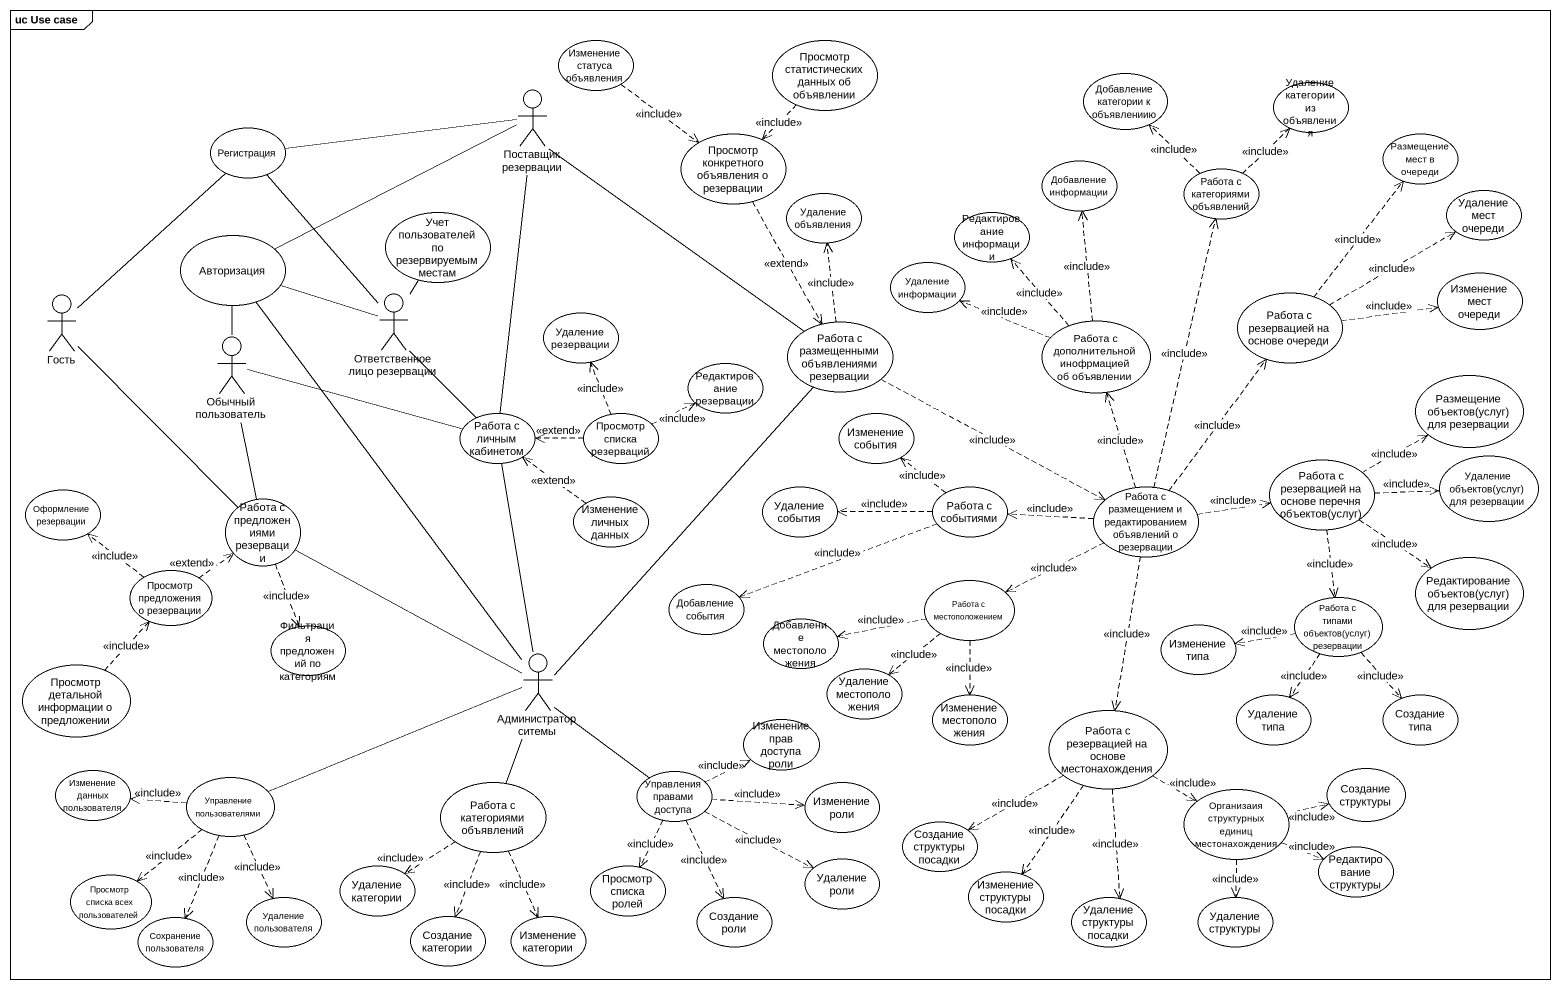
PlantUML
@startuml
mainframe uc Use case
usecase "Изменение статуса объявления" as Изменение_статуса_объявления
usecase "Просмотр статистических данных об объявлении" as Просмотр_статистических
usecase "Добавление категории к объявлениию" as Добавление_категории_к
usecase "Удаление категории из объявления" as Удаление_категории_из
usecase Регистрация
actor "Поставщик резервации" as Поставщик_резервации
usecase "Просмотр конкретного объявления о резервации" as Просмотр_конкретного
usecase "Добавление информации" as Добавление_информации
usecase "Работа с категориями объявлений" as Работа_с_категориями
usecase "Размещение мест в очереди" as Размещение_мест_в_очереди
usecase "Учет пользователей по резервируемым местам" as Учет_пользователей_по
usecase "Удаление объявления" as Удаление_объявления
usecase "Редактирование информации" as Редактирование_информации
usecase "Удаление мест очереди" as Удаление_мест_очереди
usecase Авторизация
usecase "Удаление информации" as Удаление_информации
actor Гость
actor "Ответственное лицо резервации" as Ответственное_лицо
usecase "Работа с резервацией на основе очереди" as Работа_с_резервацией_на
usecase "Изменение мест очереди" as Изменение_мест_очереди
actor "Обычный пользователь" as Обычный_пользователь
usecase "Удаление резервации" as Удаление_резервации
usecase "Работа с размещенными объявлениями резервации" as Работа_с_размещенными
usecase "Работа с дополнительной инофрмацией об объявлении" as Работа_с_дополнительной
usecase "Редактирование резервации" as Редактирование_резервации
usecase "Размещение объектов(услуг) для резервации" as Размещение_объектов_услуг
usecase "Работа с личным кабинетом" as Работа_с_личным_кабинетом
usecase "Просмотр списка резерваций" as Просмотр_списка_резерваций
usecase "Изменение события" as Изменение_события
usecase "Оформление резервации" as Оформление_резервации
usecase "Удаление события" as Удаление_события
usecase "Работа с событиями" as Работа_с_событиями
usecase "Работа с размещением и редактированием объявлений о резервации" as Работа_с_размещением_и
usecase "Работа с резервацией на основе перечня объектов(услуг)" as Работа_с_резервацией_на_2
usecase "Удаление объектов(услуг) для резервации" as Удаление_объектов_услуг_для
usecase "Работа с предложениями резервации" as Работа_с_предложениями
usecase "Изменение личных данных" as Изменение_личных_данных
usecase "Просмотр предложения о резервации" as Просмотр_предложения_о
usecase "Работа с местоположением" as Работа_с_местоположением
usecase "Редактирование объектов(услуг) для резервации" as Редактирование_объектов
usecase "Фильтрация предложений по категориям" as Фильтрация_предложений_по
usecase "Добавление события" as Добавление_события
usecase "Добавление местоположения" as Добавление_местоположения
usecase "Изменение типа" as Изменение_типа
usecase "Работа с типами объектов(услуг) резервации" as Работа_с_типами_объектов
usecase "Просмотр детальной информации о предложении" as Просмотр_детальной
actor "Администратор ситемы" as Администратор_ситемы
usecase "Удаление местоположения" as Удаление_местоположения
usecase "Изменение местоположения" as Изменение_местоположения
usecase "Работа с резервацией на основе местонахождения" as Работа_с_резервацией_на_3
usecase "Удаление типа" as Удаление_типа
usecase "Создание типа" as Создание_типа
usecase "Изменение прав доступа роли" as Изменение_прав_доступа_роли
usecase "Изменение данных пользователя" as Изменение_данных
usecase "Управление пользователями" as Управление_пользователями
usecase "Работа с категориями объявлений" as Работа_с_категориями_2
usecase "Управления правами доступа" as Управления_правами_доступа
usecase "Изменение роли" as Изменение_роли
usecase "Организаия структурных единиц местонахождения" as Организаия_структурных
usecase "Создание структуры" as Создание_структуры
usecase "Создание структуры посадки" as Создание_структуры_посадки
usecase "Редактирование структуры" as Редактирование_структуры
usecase "Просмотр списка всех пользователей" as Просмотр_списка_всех
usecase "Удаление пользователя" as Удаление_пользователя
usecase "Удаление категории" as Удаление_категории
usecase "Просмотр списка ролей" as Просмотр_списка_ролей
usecase "Создание роли" as Создание_роли
usecase "Удаление роли" as Удаление_роли
usecase "Изменение структуры посадки" as Изменение_структуры_посадки
usecase "Удаление структуры посадки" as Удаление_структуры_посадки
usecase "Удаление структуры" as Удаление_структуры
usecase "Сохранение пользователя" as Сохранение_пользователя
usecase "Создание категории" as Создание_категории
usecase "Изменение категории" as Изменение_категории
Изменение_статуса_объявления ..> Просмотр_конкретного : <<include>>
Просмотр_статистических ..> Просмотр_конкретного : <<include>>
Регистрация -right- Поставщик_резервации
Регистрация -- Ответственное_лицо
Поставщик_резервации -left- Авторизация
Поставщик_резервации -- Работа_с_размещенными
Просмотр_конкретного ..> Работа_с_размещенными : <<extend>>
Работа_с_категориями .up.> Добавление_категории_к : <<include>>
Работа_с_категориями .up.> Удаление_категории_из : <<include>>
Учет_пользователей_по -- Ответственное_лицо
Гость -up- Регистрация
Гость -- Работа_с_предложениями
Ответственное_лицо -left- Авторизация
Работа_с_резервацией_на .up.> Размещение_мест_в_очереди : <<include>>
Работа_с_резервацией_на .right.> Удаление_мест_очереди : <<include>>
Работа_с_резервацией_на .right.> Изменение_мест_очереди : <<include>>
Обычный_пользователь -up- Авторизация
Обычный_пользователь -right- Работа_с_личным_кабинетом
Обычный_пользователь -- Работа_с_предложениями
Работа_с_размещенными .up.> Удаление_объявления : <<include>>
Работа_с_размещенными .right.> Работа_с_размещением_и : <<include>>
Работа_с_размещенными -- Администратор_ситемы
Работа_с_дополнительной .up.> Добавление_информации : <<include>>
Работа_с_дополнительной .up.> Редактирование_информации : <<include>>
Работа_с_дополнительной .left.> Удаление_информации : <<include>>
Работа_с_личным_кабинетом -up- Поставщик_резервации
Работа_с_личным_кабинетом -up- Ответственное_лицо
Просмотр_списка_резерваций .up.> Удаление_резервации : <<include>>
Просмотр_списка_резерваций .right.> Редактирование_резервации : <<include>>
Просмотр_списка_резерваций .left.> Работа_с_личным_кабинетом : <<extend>>
Работа_с_событиями .up.> Изменение_события : <<include>>
Работа_с_событиями .left.> Удаление_события : <<include>>
Работа_с_событиями .left.> Добавление_события : <<include>>
Работа_с_размещением_и .up.> Работа_с_категориями : <<include>>
Работа_с_размещением_и .up.> Работа_с_резервацией_на : <<include>>
Работа_с_размещением_и .up.> Работа_с_дополнительной : <<include>>
Работа_с_размещением_и .left.> Работа_с_событиями : <<include>>
Работа_с_размещением_и .right.> Работа_с_резервацией_на_2 : <<include>>
Работа_с_размещением_и .left.> Работа_с_местоположением : <<include>>
Работа_с_размещением_и ..> Работа_с_резервацией_на_3 : <<include>>
Работа_с_резервацией_на_2 .right.> Размещение_объектов_услуг : <<include>>
Работа_с_резервацией_на_2 .right.> Удаление_объектов_услуг_для : <<include>>
Работа_с_резервацией_на_2 ..> Редактирование_объектов : <<include>>
Работа_с_резервацией_на_2 ..> Работа_с_типами_объектов : <<include>>
Работа_с_предложениями ..> Фильтрация_предложений_по : <<include>>
Работа_с_предложениями -- Администратор_ситемы
Изменение_личных_данных .up.> Работа_с_личным_кабинетом : <<extend>>
Просмотр_предложения_о .up.> Оформление_резервации : <<include>>
Просмотр_предложения_о .up.> Работа_с_предложениями : <<extend>>
Работа_с_местоположением .left.> Добавление_местоположения : <<include>>
Работа_с_местоположением ..> Удаление_местоположения : <<include>>
Работа_с_местоположением ..> Изменение_местоположения : <<include>>
Работа_с_типами_объектов .left.> Изменение_типа : <<include>>
Работа_с_типами_объектов ..> Удаление_типа : <<include>>
Работа_с_типами_объектов ..> Создание_типа : <<include>>
Просмотр_детальной .up.> Просмотр_предложения_о : <<include>>
Администратор_ситемы -up- Авторизация
Администратор_ситемы -up- Работа_с_личным_кабинетом
Администратор_ситемы -left- Управление_пользователями
Администратор_ситемы -- Работа_с_категориями_2
Администратор_ситемы -- Управления_правами_доступа
Работа_с_резервацией_на_3 .right.> Организаия_структурных : <<include>>
Работа_с_резервацией_на_3 .left.> Создание_структуры_посадки : <<include>>
Работа_с_резервацией_на_3 ..> Изменение_структуры_посадки : <<include>>
Работа_с_резервацией_на_3 ..> Удаление_структуры_посадки : <<include>>
Управление_пользователями .left.> Изменение_данных : <<include>>
Управление_пользователями ..> Просмотр_списка_всех : <<include>>
Управление_пользователями ..> Удаление_пользователя : <<include>>
Управление_пользователями ..> Сохранение_пользователя : <<include>>
Работа_с_категориями_2 ..> Удаление_категории : <<include>>
Работа_с_категориями_2 ..> Создание_категории : <<include>>
Работа_с_категориями_2 ..> Изменение_категории : <<include>>
Управления_правами_доступа .right.> Изменение_прав_доступа_роли : <<include>>
Управления_правами_доступа .right.> Изменение_роли : <<include>>
Управления_правами_доступа ..> Просмотр_списка_ролей : <<include>>
Управления_правами_доступа ..> Создание_роли : <<include>>
Управления_правами_доступа .right.> Удаление_роли : <<include>>
Организаия_структурных .right.> Создание_структуры : <<include>>
Организаия_структурных .right.> Редактирование_структуры : <<include>>
Организаия_структурных ..> Удаление_структуры : <<include>>
@enduml
